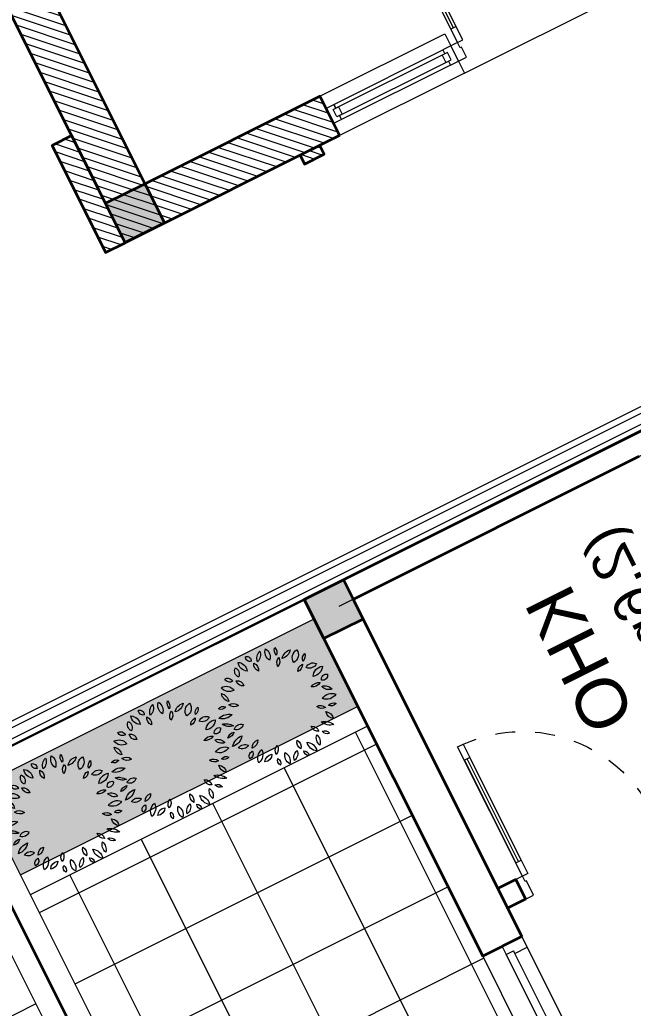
# Model space of a CAD drawing. Header units: millimetres. Extents: x 567980 to 569372, y 2065777 to 2066674.
# Drawn here: x 568806.369 to 568809.442, y 2066392.133 to 2066397.087 of the extents above; entities that cross this region are included whole.
import ezdxf
from ezdxf.enums import TextEntityAlignment as Align

# ---------------------------------------------------------------- set-up
doc = ezdxf.new("R2010")
doc.units = ezdxf.units.MM
for name, pattern in [('CENTER', [3, 1.5, -0.5, 0.5, -0.5]), ('HIDDEN', [0.75, 0.5, -0.25]), ('HIDDEN2', [0.1875, 0.125, -0.0625])]:
    doc.linetypes.add(name, pattern=pattern)
for name, color, linetype, lineweight in [('A-CAY', 76, 'Continuous', 13), ('A-COT VACH', 2, 'Continuous', 35), ('A-CUA', 25, 'Continuous', 5), ('A-HATCH', 251, 'Continuous', 5), ('A-NET THAY', 125, 'Continuous', 18), ('A-TEXT', 7, 'Continuous', 18), ('A-TRUC', 250, 'CENTER', 5), ('A-TUONG', 255, 'Continuous', 35), ('boDnv', 54, 'Continuous', 25)]:
    doc.layers.add(name, color=color, linetype=linetype, lineweight=lineweight)
for name, color, linetype in [('ChiaLo', 128, 'CENTER'), ('LoLK', 6, 'Continuous'), ('QH', 7, 'Continuous')]:
    doc.layers.add(name, color=color, linetype=linetype)
doc.styles.add('A1-arial', font='arial.ttf')

# ---------------------------------------------------------------- blocks, each defined once
blk = doc.blocks.new('NEN')
at = {"layer": 'ChiaLo', "ltscale": 5}
for points in [[(151.1923541997094, -63.72123006824404), (100.6528809649171, 37.32787948637269)], [(90.6365824494278, 12.64376418106258), (126.4115571744042, 30.5365332076326)]]:
    blk.add_lwpolyline(points, dxfattribs=at)
at = {"layer": 'LoLK'}
for points in [[(108.9146568195429, 40.92906483239494), (100.6528809650335, 37.32787948683836), (108.5240698123816, 21.59014869434759), (116.5734391249716, 25.6160217251163)], [(129.09547252825, 25.17028699908406), (126.4115571745206, 30.53653320809826), (108.5240698124981, 21.59014869434759), (111.2079851657618, 16.22390248579904)], [(108.5240698122652, 21.59014869481325), (90.63658244954422, 12.64376418082975), (93.32049780362286, 7.277517972281203), (111.207985166111, 16.22390248533338)]]:
    blk.add_lwpolyline(points, close=True, dxfattribs=at)
blk = doc.blocks.new('NEN KO1')
at = {"layer": 'LoLK'}
for points in [[(-85.65156448679045, 40.00000000325963), (-91.65156448702328, 40.00000000372529), (-91.65156448702328, 20.00000000372529), (-85.65156448748894, 20.0000000030268)], [(-108.7730783103034, 29.00000000395812), (-109.2479216204956, 20.00000000419095), (-91.65156448702328, 20.00000000372529), (-91.65156448679045, 29.00000000325963)], [(-91.65156448748894, 20.00000000372529), (-91.65156448748894, 3.259629011154175e-09), (-85.65156448772177, 3.259629011154175e-09), (-85.65156448702328, 20.00000000325963)]]:
    blk.add_lwpolyline(points, close=True, dxfattribs=at)
blk = doc.blocks.new('cot 220')
at = {"layer": 'A-COT VACH'}
h = blk.add_hatch(color=256, dxfattribs=at)
h.dxf.hatch_style = 1
h.paths.add_polyline_path([(110.0000037951395, 109.9999999980937), (-109.9999962048605, 109.9999999980937), (-109.9999962048605, -110.0000000019063), (110.0000037951395, -110.0000000019063)])
blk.add_lwpolyline([(-109.9999962048605, -110.0000000019063), (110.0000037951395, -110.0000000019063), (110.0000037951395, 109.9999999980937), (-109.9999962048605, 109.9999999980937)], close=True, dxfattribs=at)
blk = doc.blocks.new('*U400')
at = {"layer": 'A-CUA', "color": 32}
for points in [[(60, -40.0000000000291), (45.00000000005821, -40), (45.00000000005821, -18.40746915910089), (0, -18.40746915910089), (0, -40), (0, -40), (0, -81.59253080412093), (0, -81.59253080412093), (0, -103.1850616265759), (45.00000000005821, -103.1850616265759), (45.00000000005821, -81.59253080412093), (60, -81.59253080412093)], [(30, -81.59253080415003), (59.99999999994179, -81.59253080415003), (60, -40.0000000000291), (29.99999999994179, -40.0000000000291)], [(639.9999976540549, -40.0000000000291), (654.9999976539967, -40), (654.9999976539967, -18.40746915910089), (699.9999976540549, -18.40746915910089), (699.9999976540549, -40), (699.9999976540549, -40), (699.9999976540549, -81.59253080412093), (699.9999976540549, -81.59253080412093), (699.9999976540549, -103.1850616265759), (654.9999976539967, -103.1850616265759), (654.9999976539967, -81.59253080412093), (639.9999976540549, -81.59253080412093)], [(669.9999976540549, -81.59253080415003), (639.9999976541131, -81.59253080415003), (639.9999976540549, -40.0000000000291), (669.9999976541131, -40.0000000000291)]]:
    blk.add_lwpolyline(points, close=True, dxfattribs=at)
at = {"layer": 'A-CUA', "color": 37, "lineweight": -2}
for points in [[(45.00000000005821, -18.40746915910089), (654.9999976539967, -18.40746915910089), (654.9999976539967, -40), (45.00000000005821, -40)], [(45.00000000005821, -81.59253080412093), (654.9999976539967, -81.59253080412093), (654.9999976539967, -103.1850616265759), (45.00000000005821, -103.1850616265759)]]:
    blk.add_lwpolyline(points, close=True, dxfattribs=at)
blk = doc.blocks.new('*U375')
for p, q in [((90.00000000000283, -99.99999999999753), (50.00000000000306, -99.99999999999864)), ((70.00000000000283, -99.99999999999804), (70.000000000026, -916.6666666666671)), ((2043.33333333334, -99.99999999994078), (2083.33333333334, -99.99999999993975)), ((2063.33333333334, -99.99999999994023), (2063.333333333363, -916.6666666666092)), ((90.000000000026, -916.6666666666661), (50.000000000026, -916.6666666666672)), ((2043.333333333364, -916.6666666666094), (2083.333333333363, -916.6666666666085))]:
    blk.add_line(p, q)
for points in [[(-3.275903171773614e-12, 113.0367899566194), (59.99999999999695, 113.0367899566211), (59.99999999999901, 40.00000000000166), (49.99999999999901, 40.00000000000139), (50, 1.412869821137974e-12), (0, 0)], [(2133.333333333334, 113.0367899566811), (2073.333333333334, 113.0367899566795), (2073.333333333336, 40.00000000005991), (2083.333333333336, 40.00000000006018), (2083.333333333338, 6.018300336200262e-11), (2133.333333333338, 6.156745147371019e-11)], [(50, 1.412869821137974e-12), (90, 2.52042831050403e-12), (90.00000000002882, -1016.666666666667), (50.00000000002905, -1016.666666666668)], [(2083.333333333338, 6.018300336200262e-11), (2043.333333333338, 5.910386658206697e-11), (2043.333333333367, -1016.666666666609), (2083.333333333366, -1016.666666666608)]]:
    blk.add_lwpolyline(points, close=True)
at = {"linetype": 'HIDDEN2'}
for centre, radius, start, end in [((49.99999999973099, 4.31796786878278e-10), 1016.666666667347, 270.0000392677531, 1.752157829518597e-12), ((2083.33333333498, 1.833205028855784e-09), 1016.666666668683, 180.0000000000015, 269.9999607322504)]:
    blk.add_arc(centre, radius, start, end, dxfattribs=at)
blk = doc.blocks.new('phào cửa')
at = {"layer": 'A-HATCH'}
h = blk.add_hatch(dxfattribs=at)
h.set_pattern_fill('ANSI31', color=256, scale=250)
h.set_pattern_definition([(45, (-237697.4602021521, 7620.008552273051), (-22.09708691207961, 22.09708691207961), [])])
h.paths.add_polyline_path([(3.222521627321839e-08, 0), (3.222521627321839e-08, 110), (-49.99999996777478, 110), (-49.99999996778206, 5.820766091346741e-11)])
at = {"layer": 'A-TUONG'}
blk.add_lwpolyline([(3.222521627321839e-08, 0), (3.222521627321839e-08, 110), (-49.99999996777478, 110), (-49.99999996778206, 5.820766091346741e-11)], close=True, dxfattribs=at)
blk = doc.blocks.new('CỦA DI SAU')
at = {"layer": 'A-NET THAY'}
blk.add_line((2199.977334673575, -0.08871254039650012), (3799.977334673575, -0.08871254039650012), dxfattribs=at)
for points in [[(2199.977334673575, -0.08871254039650012), (1499.977337019518, -0.08871251711343575), (1499.977337019518, -220.0887124752039), (2199.977334673575, -220.0887124980213)], [(3799.977334673575, -0.08871254039650012), (4499.977332327631, -0.08882865867053624), (4499.977332327631, -220.088828616761), (3799.977334673575, -220.0887124980213)]]:
    blk.add_lwpolyline(points, close=True, dxfattribs=at)
at = {"layer": 'A-CUA', "xscale": -1}
blk.add_blockref('*U400', (2199.977334673575, -49.29244711709862, 1.05544992030015e-06), dxfattribs=at)
at = {"layer": 'A-CUA', "extrusion": (0, 0, -1), "xscale": -0.7500000000000002, "yscale": 0.7500000000000002, "zscale": -0.7500000000000002}
blk.add_blockref('*U375', (-2199.977334673575, -152.4775087437006), dxfattribs=at)
at = {"layer": 'A-CUA'}
blk.add_blockref('*U400', (3799.977334673575, -49.29244711708907), dxfattribs=at)
at = {"layer": 'A-TUONG', "xscale": -1, "rotation": 90}
blk.add_blockref('phào cửa', (1389.977337019576, -0.08859640870150542, 1.05544992030015e-06), dxfattribs=at)
at = {"layer": 'A-TUONG', "rotation": 270}
blk.add_blockref('phào cửa', (4609.977332327573, -0.08859640870150542, 1.05544992030015e-06), dxfattribs=at)
blk = doc.blocks.new('A$C1a95cbaf')
at = {"layer": 'A-HATCH'}
h = blk.add_hatch(dxfattribs=at)
h.set_pattern_fill('ANSI31', color=256, scale=300)
h.set_pattern_definition([(45, (-121341.8622845516, 350750.0096866579), (-26.51650429449553, 26.51650429449553), [])])
h.paths.add_polyline_path([(109.9986200973799, 600.0096868644468), (0.02128792818984948, 600.0009020250291), (0.08119684536359273, 0.08961506490595639), (109.9986201197316, 0.09839511895552278)])
at = {"layer": 'A-TUONG', "elevation": -3.299418517631813e-06}
blk.add_lwpolyline([(110.0585290164163, 0.009689248632639647), (0.05852936845622025, 0.0009026157204061747), (-0.001379550580168143, 600.0009002231527), (109.9986200973799, 600.0096868558321)], close=True, dxfattribs=at)
blk = doc.blocks.new('cum dh a3.3.1.6.7')
at = {"layer": 'A-HATCH'}
h = blk.add_hatch(dxfattribs=at)
h.set_pattern_fill('ANSI31', color=256, scale=0.3, angle=-1.272221872585407e-14)
h.set_pattern_definition([(45, (-127.6989716938697, 525.0000391579233), (-0.02651650429449553, 0.02651650429449554), [])])
h.paths.add_polyline_path([(10.99848850746639, -5.309960844228044), (11.21848850767128, -5.309960844228044), (11.21848850743845, -3.49996084230952), (10.99848850769922, -3.49996084230952)])
h.paths.add_polyline_path([(12.19846584438346, -4.982971586287022e-05), (10.99848850769922, 3.915815614163876e-05), (10.99848850769922, -1.899960842216387), (11.21848850743845, -1.899960842216387), (11.21848850767128, -0.2199608420487493), (12.19846584438346, -0.2200498296879232)])
h.paths.add_polyline_path([(16.49848850769922, 3.91579233109951e-05), (15.19846583995968, 3.915815614163876e-05), (15.19846583972685, -0.2199608418159187), (16.49848850816488, -0.219960841583088)])
h.paths.add_polyline_path([(15.90848850808106, -1.369960725307465), (15.90848850831389, -0.2199608418159187), (16.01848850818351, -0.2199608418159187), (16.01848850795068, -1.369960725307465)])
h.paths.add_polyline_path([(15.90848850831389, -2.169960725354031), (15.90848850854672, -2.279960725223646), (16.01848850818351, -2.279960725223646), (16.01848850818351, -2.1699607251212)])
at = {"layer": 'A-TUONG'}
blk.add_lwpolyline([(12.19846584438346, -4.982971586287022e-05), (10.99848850769922, 3.915815614163876e-05), (10.99848850769922, -1.899960842216387), (11.21848850743845, -1.899960842216387), (11.21848850767128, -0.2199608420487493), (12.19846584438346, -0.2200498296879232)], close=True, dxfattribs=at)
at = {"layer": 'A-COT VACH', "xscale": 0.001, "yscale": 0.001, "zscale": 0.001, "rotation": 359.9999999999999}
blk.add_blockref('cot 220', (11.10848857159726, -0.1106376964598894), dxfattribs=at)
at = {"layer": 'A-TUONG', "xscale": 0.001, "yscale": 0.001, "zscale": 0.001, "rotation": 359.9999999999999}
for name, p in [('CỦA DI SAU', (10.69848850741982, 3.888295032083988e-05, -1.055449920265238e-09)), ('A$C1a95cbaf', (10.88848988735117, -0.5999704925343394, 3.299418517791071e-09))]:
    blk.add_blockref(name, p, dxfattribs=at)
blk = doc.blocks.new('*U295')
at = {"ltscale": 10}
for p, q in [((800, 0), (0, 0)), ((755, -70), (45, -70)), ((755, -110), (45, -110))]:
    blk.add_line(p, q, dxfattribs=at)
for points in [[(0, -110), (45, -110), (45, -70), (60, -70), (60, 0), (0, 0)], [(800, -110), (755, -110), (755, -70), (740, -70), (740, 0), (800, 0)]]:
    blk.add_lwpolyline(points, close=True, dxfattribs=at)
blk = doc.blocks.new('*U307')
blk.add_line((69.99999999999977, -100.0000000000002), (69.99999999999842, -866.6668357360223))
for points in [[(2.273736754828163e-13, 146.666666692162), (60.00000000000045, 146.6666666921618), (60.00000000000023, 39.99999999999983), (50.00000000000023, 39.99999999999986), (50, -1.13686837721616e-13), (0, 0)], [(1066.666835736022, 146.6666666921603), (1006.666835736022, 146.6666666921606), (1006.666835736022, 39.99999999999834), (1016.666835736022, 39.99999999999832), (1016.666835736022, -1.687216298668624e-12), (1066.666835736022, -1.829324845820643e-12)], [(50, -1.13686837721616e-13), (49.99999999999797, -966.6668357360229), (89.99999999999797, -966.6668357360227), (90, -2.273736754432321e-13)], [(50, -100.0000000000002), (89.99999999999977, -100.0000000000003), (89.99999999999842, -866.6668357360227), (49.99999999999842, -866.6668357360227)]]:
    blk.add_lwpolyline(points, close=True)
at = {"linetype": 'HIDDEN'}
blk.add_arc((50, -1.13686837721616e-13), 966.666835736023, 270, 7.802421844452399e-15, dxfattribs=at)
blk = doc.blocks.new('mb-cay40')
at = {"color": 0, "linetype": 'ByBlock'}
for centre, radius, start, end in [((-426.9131589077006, 693.7752466762759), 54.12369999999999, 146.8150690002197, 244.0193430003837), ((-495.9196589076018, 674.7454466763011), 54.12369999999999, 326.8150690002197, 64.01934300038363), ((-299.5701589075907, 710.3054466762878), 100.1777, 149.4737229998766, 231.7585850006217), ((-447.8704589076224, 682.5084466762783), 100.1777, 329.4737229998766, 51.75858500062168), ((-230.6878589075932, 779.3904466762833), 98.06469999999999, 192.3059549999538, 259.6848969996826), ((-344.058958907699, 662.0099466762913), 98.06469999999999, 12.30595499995376, 79.68489699968265), ((-136.2343589076481, 736.8957466763095), 62.92479999999998, 125.4093320002077, 202.7100880001333), ((-230.740058907686, 763.8882466762698), 62.92479999999998, 305.4093320002077, 22.71008800013334), ((16.26654109236551, 684.2603466763248), 136.5301, 133.811686000385, 194.307733999988), ((-210.5471589076042, 749.0423466762695), 136.5301, 313.811686000385, 14.30773399998799), ((112.6560410923557, 711.3373466763078), 137.2196, 163.4642290000644, 212.7905639999698), ((-134.2428589076444, 676.0780466762808), 137.2196, 343.4642290000643, 32.79056399996983), ((138.3718410924193, 615.5002466762926), 80.63699999999999, 104.100357000399, 168.4650159999594), ((39.71864109238959, 709.8323466762886), 80.63699999999999, 284.100357000399, 348.4650159999595), ((-554.1702589076594, 555.716446676277), 69.85239999999999, 25.45365099951863, 116.6851969996846), ((-522.4680589076888, 648.1498466762605), 69.85239999999999, 205.4536509995186, 296.6851969996846), ((-390.4405589076341, 597.053746676309), 66.85079999999999, 168.8066020001733, 257.6390980002616), ((-470.3303589076386, 544.7297466762902), 66.85079999999999, 348.8066020001733, 77.63909800026163), ((-147.5025589076395, 637.821246676278), 79.6564, 145.524785000142, 220.8327340004014), ((-273.4387589076068, 630.8271466763035), 79.6564, 325.524785000142, 40.83273400040141), ((48.89724109234521, 562.139746676261), 68.7981, 103.8913859995158, 198.9039470000852), ((-32.70725890767062, 606.6362466762985), 68.7981, 283.8913859995158, 18.90394700008519), ((230.3510410923918, 506.037146676299), 141.3623, 100.3005049996434, 160.4476489999013), ((71.86314109229716, 692.4305466762962), 141.3623, 280.3005049996434, 340.4476489999013), ((-653.7485589076532, 502.9852466762604), 44.2471, 163.4933459999228, 274.4697339999847), ((-692.7238589076442, 471.4445466763245), 44.2471, 343.4933459999227, 94.46973399998471), ((-541.5223589077068, 596.8183466762894), 98.14920000000001, 183.3189289998474, 263.1903650005937), ((-651.1445589076611, 493.6793466763265), 98.14920000000001, 3.318928999847402, 83.19036500059372), ((259.9547410923115, 520.9738466762719), 76.85969999999999, 122.5817349996012, 207.1799879998302), ((150.1931410923426, 550.6291466762632), 76.85969999999999, 302.5817349996012, 27.17998799983019), ((-680.1407589076553, 301.4285466763176), 101.6635, 69.72013800080484, 135.6489100005381), ((-717.600058907643, 467.8581466763062), 101.6635, 249.7201380008048, 315.6489100005381), ((-620.4297589075868, 356.9077466762828), 75.7726, 22.57230600034306, 98.33354300080866), ((-561.4437589076697, 460.9655466763143), 75.7726, 202.5723060003431, 278.3335430008087), ((213.0515410923108, 368.6593466762861), 79.60759999999999, 86.02821900006174, 161.3697619999351), ((143.1294410924311, 473.5071466763002), 79.60759999999999, 266.0282190000617, 341.3697619999351), ((299.7197410923836, 426.0202466763112), 53.529, 59.98145400028278, 155.6675900001146), ((277.7252410923538, 494.4245466762877), 53.529, 239.9814540002828, 335.6675900001146), ((-694.8229589076363, 365.1617466763128), 95.9612, 210.9482359996829, 290.5783940005535), ((-743.3930589076772, 225.974346676303), 95.9612, 30.9482359996829, 110.5783940005535), ((281.8093410923029, 453.3035466762885), 110.2473, 244.7352629998049, 320.5781150000673), ((319.9207410923555, 283.5921466762593), 110.2473, 64.73526299980486, 140.5781150000674), ((359.2284410923021, 242.1056466762602), 79.1061, 90.25287400078554, 173.52208300028), ((280.2783410924312, 330.1357466762784), 79.1061, 270.2528740007856, 353.5220830002799), ((-736.4670589076995, 276.7996466763216), 75.60229999999999, 224.257649999822, 288.5926610007619), ((-766.5091589076037, 152.3813466762949), 75.60229999999999, 44.25764999982202, 108.5926610007619), ((-637.6392589076131, 118.6108466762598), 83.90719999999999, 60.50948499968955, 129.291989999972), ((231.9157410923508, 266.539646676305), 78.02799999999999, 238.8747640006676, 311.2135240002623), ((242.9923410922929, 141.0472466762949), 78.02799999999999, 58.87476400066763, 131.2135240002623), ((-659.0736589076696, 39.63904667626048), 110.8102, 100.8761589997203, 165.4479130002026), ((-787.2373589075869, 176.3009466762742), 110.8102, 280.8761589997204, 345.4479130002026), ((-649.4696589076193, 256.585046676264), 83.90719999999999, 240.5094849996896, 309.291989999972), ((349.6776410924213, 166.3968466762817), 97.6447, 209.1951970002367, 286.7189010004093), ((292.527541092335, 25.24994667626743), 97.6447, 29.19519700023669, 106.7189010004093), ((344.0384410923289, 142.0358466763282), 53.57989999999999, 28.1981360000389, 112.1917869993301), ((371.0219410923892, 216.9645466762668), 53.57989999999999, 208.1981360000389, 292.1917869993301), ((-716.1905589076923, 74.23634667632723), 87.35799999999999, 234.9744629993681, 331.3792250002423), ((-689.6452589076944, -39.14615332373069), 87.35799999999999, 54.97446299936808, 151.3792250002424), ((208.0612410923932, 37.25554667630786), 77.31559999999999, 208.8071649999463, 283.9198800002828), ((158.9131410923146, -75.04515332368464), 77.31559999999999, 28.80716499994626, 103.9198800002828), ((313.8222410924209, -58.64165332372795), 90.3688, 71.37116600059133, 141.7535400000561), ((271.7177410924342, 82.93484667628945), 90.3688, 251.3711660005913, 321.7535400000561), ((-674.8470589076169, -123.2118533237299), 70.02329999999999, 71.8192460004174, 140.0817599994504), ((-706.7037589076499, -11.75075332372944), 70.02329999999999, 251.8192460004175, 320.0817599994504), ((-557.1729589076713, -163.3047533236968), 77.98479999999999, 113.475291999382, 203.4559599999777), ((-659.7790589075885, -122.8160533237024), 77.98479999999999, 293.475291999382, 23.45595999997768), ((-551.4629589076503, -83.00365332367801), 74.9971, 87.17243399982254, 157.2364690000009), ((-616.9188589076803, 20.92074667628185), 74.9971, 267.1724339998225, 337.2364690000009), ((296.2157410923683, -68.1395533237228), 50.671, 179.2557220000184, 267.628659000778), ((243.4524410924059, -118.1089533236882), 50.671, 359.2557220000184, 87.62865900077804), ((-604.7676589076873, -147.1679533237184), 106.605, 271.6327640008068, 352.0267889999677), ((-496.1556589076645, -268.5169533236767), 106.605, 91.63276400080674, 172.0267889999677), ((-341.8780589076923, -220.9033533237016), 95.91319999999999, 122.8873139993626, 186.7253339999508), ((-489.2111589075648, -151.593553323728), 95.91319999999999, 302.8873139993626, 6.725333999950768), ((-132.5331589076959, -236.0941533236837), 75.353, 148.7876610002004, 221.5977110001933), ((-253.3297589076974, -247.0719533237279), 75.353, 328.7876610002005, 41.59771100019329), ((69.87894109232002, -150.8368533236935), 70.3103, 173.6499809998805, 254.6514450005405), ((-18.61045890764217, -210.8629533236744), 70.3103, 353.6499809998805, 74.65144500054049), ((161.8329410923761, -136.5778533236808), 96.71849999999999, 218.6962139999035, 286.2415449999098), ((113.3978410923155, -289.9039533237083), 96.71849999999999, 38.69621399990353, 106.2415449999098), ((274.5892410923552, -86.62635332370701), 116.145, 186.5486859998972, 256.8911319994462), ((132.8601410923875, -212.990753323691), 116.145, 6.548685999897183, 76.89113199944619), ((-472.8800589076418, -293.5357533236747), 49.2563, 76.54190599947391, 193.4774260002929), ((-509.3162589076674, -257.1117533236902), 49.2563, 256.541905999474, 13.4774260002929), ((-314.2852589076501, -280.7871533237339), 91.05040000000001, 159.1169869998805, 230.3606240003511), ((-457.4404589076003, -318.4468533237086), 91.05040000000001, 339.1169869998805, 50.36062400035106), ((-220.1570589075855, -348.4649533237389), 108.6658, 122.1169890002436, 201.7275269999994), ((-378.8747589077102, -296.6562533236793), 108.6658, 302.1169890002436, 21.72752699999944), ((-159.7919589076482, -372.2426533237012), 84.6027, 5.31956000003229, 80.41896799967047), ((-61.47215890765074, -280.976453323703), 84.6027, 185.3195600000323, 260.4189679996705), ((99.92604109243257, -278.0229533236925), 148.0051, 165.2071100000012, 218.3217489999558), ((-159.2895589076797, -332.0080533237124), 148.0051, 345.2071100000012, 38.32174899995582), ((110.3971410924278, -276.4030533237237), 64.3426, 156.7754189998254, 231.2879720002375), ((11.02814109236351, -301.2369533236779), 64.3426, 336.7754189998254, 51.28797200023745), ((-170.4776589077082, -363.9031533237066), 62.5472, 129.7475050000398, 206.070901000292), ((-266.6537589076324, -343.3009533236764), 62.5472, 309.7475050000398, 26.07090100029198)]:
    blk.add_arc(centre, radius, start, end, dxfattribs=at)
blk = doc.blocks.new('*U312')
at = {"layer": 'A-CAY', "xscale": 0.0005000000000000001, "yscale": 0.0005000000000000001, "zscale": 0.0005000000000000001, "rotation": 296.5718179110141}
blk.add_blockref('mb-cay40', (-0.04405994703096804, -0.1336660716145052), dxfattribs=at)
blk = doc.blocks.new('*U313')
at = {"layer": 'A-NET THAY', "color": 0, "linetype": 'ByBlock', "lineweight": -2, "transparency": 16777216}
for p in [(0, 0), (0.6000000000000001, 0), (1.2, 0)]:
    blk.add_blockref('*U312', p, dxfattribs=at)
blk = doc.blocks.new('MBT1 A1')
at = {"layer": 'A-HATCH', "true_color": 0x46cb3a}
h = blk.add_hatch(dxfattribs=at)
h.set_pattern_fill('CROSS', color=95, scale=0.2, angle=-63.42818208898591, double=1)
h.set_pattern_definition([(296.5718179110141, (-410.517067708075, -66.48982095555402), (0.06708467969339164, -0.02235275711036666), [0.02500000000000001, -0.07500000000000001]), (26.57181791101408, (-410.5226558973081, -66.50659212516621), (0.02235275711036666, 0.06708467969339163), [0.02499999999999999, -0.07499999999999993])])
h.paths.add_polyline_path([(0.6000000000931323, -0.1099999998696148), (0.1099999998696148, -0.1099999996367842), (0.1099999998696148, -1.999999999767169), (0.220000000204891, -1.999999999767169), (0.6000000000931323, -1.999999999767169)])
h.paths.add_polyline_path([(5.889999999897555, -0.1099999996367842), (5.399999999906868, -0.1099999996367842), (5.400000000139698, -1.999999999767169), (5.889999999897555, -1.999999999767169)])
at = {"layer": 'A-HATCH'}
h = blk.add_hatch(dxfattribs=at)
h.set_pattern_fill('SQRTMPLT', color=256, scale=0.4000000000000001, pattern_type=2)
h.set_pattern_definition([(6.232856619229086e-15, (-410.517067708075, -66.48982095555402), (-2.775557561562891e-17, 0.4), []), (90, (-410.517067708075, -66.48982095555402), (-0.4, 0), [])])
h.paths.add_polyline_path([(4.800000000046566, -1.999999999767169), (5.290000000037253, -1.999999999767169), (5.289999999804422, -0.1099999996367842), (0.7100000001955777, -0.1099999996367842), (0.7099999999627471, -1.999999999767169), (1.999999999767169, -1.999999999767169)])
at = {"layer": 'A-NET THAY', "ltscale": 100}
for p, q in [((1.999999999767169, -1.999999999767169), (4.800000000046566, -1.999999999767169)), ((1.729999999981374, -2.319997596321627), (1.839999999850988, -2.319997469661757))]:
    blk.add_line(p, q, dxfattribs=at)
at = {"layer": 'A-NET THAY'}
for points in [[(0, -2), (0, 0), (6, 0), (6, -1.999999999767169)], [(0.1099999998696148, -1.999999999767169), (0.1099999998696148, -0.1099999996367842), (5.889999999897555, -0.1099999996367842), (5.889999999897555, -1.999999999767169)], [(0.6000000000931323, -1.999999999767169), (0.6000000000931323, -0.1099999998696148)], [(0.7099999999627471, -1.999999999767169), (0.7100000001955777, -0.1099999996367842)]]:
    blk.add_lwpolyline(points, dxfattribs=at)
at = {"layer": 'A-TRUC', "ltscale": 0.5}
blk.add_line((0.1100000001024455, -16.8899959998671), (0.1099999998696148, -2.109995999606326), dxfattribs=at)
at = {"layer": 'A-TUONG'}
for p, q in [((0, -2), (1.999999999767169, -1.999999999767169)), ((0, -17.10999999986961), (0, -2)), ((2, -2.219996893079951), (1.999999999767169, -1.999999999767169)), ((0.1099999998696148, -3.819999999599531), (0.1099999998696148, -2.219995999708772)), ((0.1099999998696148, -2.2199979305733), (2, -2.2199979305733)), ((1.729999999981374, -2.319997596321627), (1.729999999981374, -2.219997469335794)), ((1.839999999850988, -2.319997469661757), (1.840000000083819, -2.219997469568625)), ((1.729999999981374, -2.319997596321627), (1.839999999850988, -2.319997596321627))]:
    blk.add_line(p, q, dxfattribs=at)
at = {"layer": 'A-COT VACH', "xscale": 0.001, "yscale": 0.001, "zscale": 0.001}
blk.add_blockref('cot 220', (0.1099999961443245, -2.109999999869615), dxfattribs=at)
at = {"layer": 'A-CUA', "xscale": -0.0009999999999999998, "yscale": 0.0009999999999999998, "zscale": 0.001, "rotation": 180}
blk.add_blockref('*U295', (2, -2.219995999941602), dxfattribs=at)
at = {"layer": 'A-CUA', "extrusion": (0, 0, -1), "xscale": -0.0007500000000000047, "yscale": 0.0007500000000000047, "zscale": -0.0007500000000000047, "rotation": 90}
blk.add_blockref('*U307', (-1.729999999981374, -2.319997469661757), dxfattribs=at)
at = {"layer": 'A-NET THAY', "rotation": 90}
blk.add_blockref('*U313', (0.4189999999944121, -1.639999999664724), dxfattribs=at)
at = {"layer": 'A-TEXT', "style": 'A1-arial'}
blk.add_text('KHO', height=0.2500000000000001, dxfattribs=at).set_placement((0.8887375649064779, -3.224574524210766), align=Align.CENTER)
blk.add_text('(2.6m2)', height=0.2, dxfattribs=at).set_placement((0.8348749037832022, -3.465430840617046), align=Align.MIDDLE_CENTER)
blk = doc.blocks.new('MBT1KO1')
at = {"layer": 'LoLK', "xscale": -1}
for name, p, rotation in [('MBT1 A1', (-91.65156448679045, 20.00000001606531), 180), ('cum dh a3.3.1.6.7', (-93.65156448329799, 11.00000000069849), 270)]:
    blk.add_blockref(name, p, dxfattribs=dict(at, rotation=rotation))
at = {"layer": 'LoLK'}
blk.add_blockref('MBT1 A1', (-91.65156448679045, 20.00000000954606), dxfattribs=at)
blk.add_blockref('NEN KO1', (1.164153218269348e-09, 0), dxfattribs=at)
blk = doc.blocks.new('rkg3')
at = {"layer": 'A-NET THAY'}
for points in [[(9000.000000566244, -2000.000000011642), (9000.000000502914, -3.539025783538818e-07), (0, 0), (3.632158041000366e-07, -17402.80707404017), (9000.000001046807, -16833.59753766097), (9000.000000949949, -13827.60353500699)], [(8970.000000566244, -2000.000000010477), (8970.000000502914, -30.00000035273843), (30, -30.00000000116415), (30.00000036135316, -17370.8497688924), (5175.743503795937, -17045.40462737111)], [(8920.000000568107, -2000.000000008615), (8920.00000050664, -80.00000035064295), (80, -80.00000000325963), (80.00000036135316, -17317.58759364649), (5172.587534224615, -16995.50432821293)], [(8890.000000568107, -2000.000000007451), (8890.00000050664, -110.0000003494788), (110.0000000018626, -110.0000000044238), (110.0000003613532, -17285.63028849871), (8890.000001043081, -16730.3347630077), (8890.000000949949, -13834.34076035395)]]:
    blk.add_lwpolyline(points, dxfattribs=at)
blk = doc.blocks.new('CUM CONG A3-A3.1-A6-A7')
at = {"layer": 'QH', "xscale": 0.001, "yscale": 0.001, "zscale": 0.001}
blk.add_blockref('rkg3', (20.00000000919681, -4.656612873077393e-10), dxfattribs=at)
blk = doc.blocks.new('MB CONG KHU A')
at = {"layer": 'LoLK', "xscale": -0.9999999999999997, "rotation": 206.5720922919692}
blk.add_blockref('CUM CONG A3-A3.1-A6-A7', (43.2381061023334, 143.6934847256634), dxfattribs=at)

msp = doc.modelspace()

# ---------------------------------------------------------------- block references
at = {"layer": 'boDnv'}
msp.add_blockref('NEN', (568697.4807461541, 2066371.697269554), dxfattribs=at)

# ---------------------------------------------------------------- next in the draw order: block references
at = {"layer": 'LoLK', "rotation": 296.5718179020918}
msp.add_blockref('MBT1KO1', (568829.114835482, 2066302.370223564), dxfattribs=at)

# ---------------------------------------------------------------- next in the draw order: block references
at = {"layer": 'LoLK'}
msp.add_blockref('MB CONG KHU A', (568744.8793870007, 2066240.647631037), dxfattribs=at)

doc.saveas('drawing.dxf')
